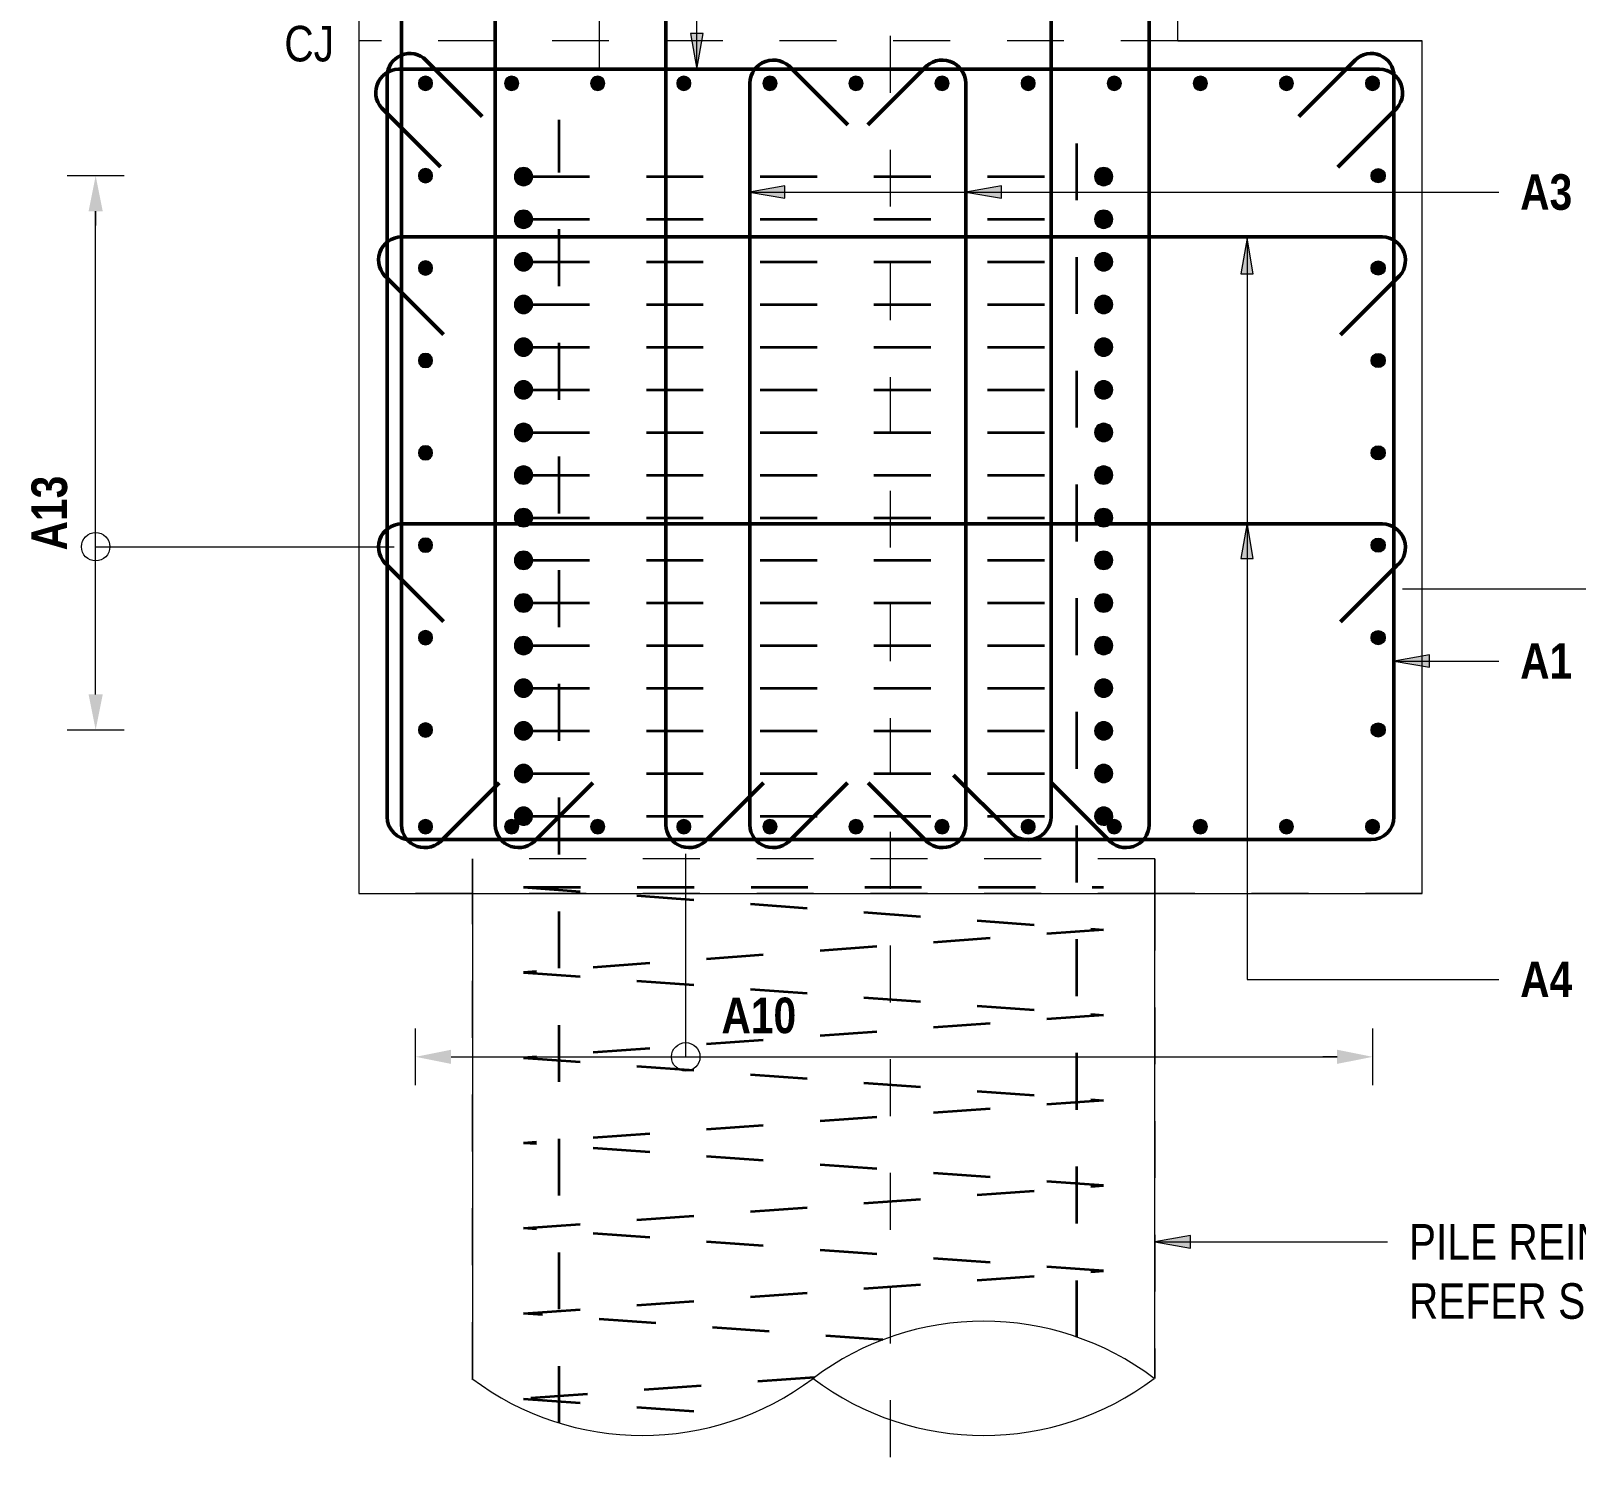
# Model space of a CAD drawing. Header units: metres. Extents: x 504.6 to 518.9, y 1.4 to 22.2.
# Drawn here: x 505.032 to 507.748, y 17.136 to 19.645 of the extents above; entities that cross this region are included whole.
import ezdxf

# ---------------------------------------------------------------- set-up
doc = ezdxf.new("R2010")
doc.units = ezdxf.units.M
doc.linetypes.add('JacobsDash', pattern=[0.0045, 0.003, -0.0015])
doc.linetypes.add('JacobsGridLine', pattern=[0.0145, 0.01, -0.001, 0.0025, -0.001])
for name, color, linetype, lineweight in [('A-ANNO-NOTE', 7, 'Continuous', 9), ('A-DETL', 7, 'Continuous', 13), ('A-DETL-GENF', 7, 'Continuous', 9), ('G-ANNO-TEXT', 7, 'Continuous', 9), ('S-BEAM', 7, 'Continuous', 50), ('S-BEAM-HDLN', 7, 'JacobsDash', 18), ('S-FNDN', 7, 'Continuous', 50), ('S-FNDN-HDLN', 7, 'JacobsDash', 18), ('S-GRID', 7, 'Continuous', 9)]:
    doc.layers.add(name, color=color, linetype=linetype, lineweight=lineweight)
doc.styles.add('Arial Narrow', font='ARIALN.TTF', dxfattribs={"height": 0.0625})
doc.styles.add('Arial Narrow_B', font='ARIALNB.TTF', dxfattribs={"height": 0.0625})

# ---------------------------------------------------------------- blocks, each defined once
blk = doc.blocks.new('01_SFO_FRP_Pile_CastInPlace_CS_BR08 - CAST-IN-PLACE PILE - 1200-8660884-DRG-2873073 - SECTION 1')
at = {"layer": 'A-DETL', "linetype": 'JacobsDash'}
blk.add_line((507.0077, 18.1883), (505.8077, 18.1883), dxfattribs=at)
at = {"layer": 'S-FNDN', "lineweight": 13}
for p, q in [((505.8077, 18.1883), (505.8077, 17.2734)), ((507.0077, 17.2742), (507.0077, 18.1883))]:
    blk.add_line(p, q, dxfattribs=at)
at = {"layer": 'S-FNDN-HDLN', "lineweight": 13}
for p, q in [((505.8078, 18.127), (505.8078, 18.1883)), ((507.0077, 18.1883), (507.0077, 18.127)), ((505.8078, 17.2734), (505.8078, 18.1269)), ((507.0077, 18.1269), (507.0077, 17.2742))]:
    blk.add_line(p, q, dxfattribs=at)
blk = doc.blocks.new('S_Det_Reinf_Bar Section_2D Grey - N32-6361576-DRG-2873073 - SECTION 1')
at = {"layer": 'A-DETL-GENF', "true_color": 0x808080}
blk.add_hatch(color=8, dxfattribs=at).paths.add_polyline_path([(505.8977, 18.2473), (505.9019, 18.2478), (505.9057, 18.2494), (505.9091, 18.252), (505.9116, 18.2553), (505.9132, 18.2592), (505.9137, 18.2633), (505.9132, 18.2674), (505.9116, 18.2713), (505.9091, 18.2746), (505.9057, 18.2772), (505.9019, 18.2788), (505.8977, 18.2793), (505.8936, 18.2788), (505.8897, 18.2772), (505.8864, 18.2746), (505.8839, 18.2713), (505.8823, 18.2674), (505.8817, 18.2633), (505.8823, 18.2592), (505.8844, 18.2547), (505.8858, 18.2534), (505.8876, 18.2511), (505.8897, 18.2494), (505.8936, 18.2478), (505.8966, 18.2475)])
at = {"layer": 'A-DETL-GENF', "color": 8, "lineweight": 18, "true_color": 0x808080}
for start, end in [(0, 180), (180, 212.9446), (230.364, 0)]:
    blk.add_arc((505.8977, 18.2633), 0.016, start, end, dxfattribs=at)
blk = doc.blocks.new('S_Det_Reinf_Bar Section_2D Grey - N32-6361679-DRG-2873073 - SECTION 1')
at = {"layer": 'A-DETL-GENF', "true_color": 0x808080}
blk.add_hatch(color=8, dxfattribs=at).paths.add_polyline_path([(506.9177, 18.2473), (506.9219, 18.2478), (506.9246, 18.249), (506.9255, 18.2511), (506.9275, 18.2537), (506.9307, 18.2559), (506.9321, 18.2565), (506.9332, 18.2592), (506.9337, 18.2633), (506.9332, 18.2674), (506.9316, 18.2713), (506.9291, 18.2746), (506.9257, 18.2772), (506.9219, 18.2788), (506.9168, 18.2792), (506.9136, 18.2788), (506.9097, 18.2772), (506.9064, 18.2746), (506.9039, 18.2713), (506.9023, 18.2674), (506.9017, 18.2633), (506.9023, 18.2592), (506.9039, 18.2553), (506.9064, 18.252), (506.9097, 18.2494), (506.9136, 18.2478), (506.9168, 18.2474)])
at = {"layer": 'A-DETL-GENF', "color": 8, "lineweight": 18, "true_color": 0x808080}
for start, end in [(0, 180), (180, 295.6684), (334.7412, 0)]:
    blk.add_arc((506.9177, 18.2633), 0.016, start, end, dxfattribs=at)
blk = doc.blocks.new('S_Det_Reinf_Bar Section_2D Grey - N32-V1-DRG-2873073 - SECTION 1')
at = {"layer": 'A-DETL-GENF', "true_color": 0x808080}
blk.add_hatch(color=8, dxfattribs=at).paths.add_polyline_path([(505.8977, 18.3223), (505.9019, 18.3228), (505.9057, 18.3244), (505.9091, 18.327), (505.9116, 18.3303), (505.9132, 18.3342), (505.9137, 18.3383), (505.9132, 18.3424), (505.9116, 18.3463), (505.9091, 18.3496), (505.9057, 18.3522), (505.9019, 18.3538), (505.8977, 18.3543), (505.8936, 18.3538), (505.8897, 18.3522), (505.8864, 18.3496), (505.8839, 18.3463), (505.8823, 18.3424), (505.8817, 18.3383), (505.8823, 18.3342), (505.8839, 18.3303), (505.8864, 18.327), (505.8897, 18.3244), (505.8936, 18.3228), (505.8966, 18.3225)])
at = {"layer": 'A-DETL-GENF', "color": 8, "lineweight": 18, "true_color": 0x808080}
for start, end in [(0, 180), (180, 0)]:
    blk.add_arc((505.8977, 18.3383), 0.016, start, end, dxfattribs=at)
blk = doc.blocks.new('S_Det_Reinf_Bar Section_2D Grey - N32-V2-DRG-2873073 - SECTION 1')
at = {"layer": 'A-DETL-GENF', "true_color": 0x808080}
blk.add_hatch(color=8, dxfattribs=at).paths.add_polyline_path([(506.9177, 18.3223), (506.9219, 18.3228), (506.9257, 18.3244), (506.9291, 18.327), (506.9316, 18.3303), (506.9332, 18.3342), (506.9337, 18.3383), (506.9332, 18.3424), (506.9316, 18.3463), (506.9291, 18.3496), (506.9257, 18.3522), (506.9219, 18.3538), (506.9168, 18.3542), (506.9136, 18.3538), (506.9097, 18.3522), (506.9064, 18.3496), (506.9039, 18.3463), (506.9023, 18.3424), (506.9017, 18.3383), (506.9023, 18.3342), (506.9039, 18.3303), (506.9064, 18.327), (506.9097, 18.3244), (506.9136, 18.3228), (506.9168, 18.3224)])
at = {"layer": 'A-DETL-GENF', "color": 8, "lineweight": 18, "true_color": 0x808080}
for start, end in [(0, 180), (180, 0)]:
    blk.add_arc((506.9177, 18.3383), 0.016, start, end, dxfattribs=at)
blk = doc.blocks.new('CS_DET_Pile-Column_BreakLine - CS_Tubular BreakLine-6078901-DRG-2873073 - SECTION 1')
at = {"layer": 'A-DETL-GENF', "lineweight": 18}
for centre, start, end in [((506.7067, 16.8767), 52.9573, 127.0427), ((506.1067, 17.6717), 232.9573, 307.0427), ((506.7067, 17.6717), 232.9573, 307.0427)]:
    blk.add_arc(centre, 0.498, start, end, dxfattribs=at)
blk = doc.blocks.new('Reinforcement-U Bar with135 hook - _L_ Bar-6677964-DRG-2873073 - SECTION 1')
at = {"layer": 'A-DETL-GENF', "lineweight": 50}
for p, q in [((505.7262, 19.5931), (505.8252, 19.4941)), ((507.3599, 19.5931), (507.2609, 19.4941)), ((505.6579, 18.262), (505.6579, 19.5649)), ((507.4282, 18.262), (507.4282, 19.5649)), ((507.3882, 18.222), (505.6979, 18.222))]:
    blk.add_line(p, q, dxfattribs=at)
for centre, start, end in [((505.6979, 19.5649), 45, 180), ((507.3882, 19.5649), 0, 135), ((505.6979, 18.262), 180, 270), ((507.3882, 18.262), 270, 0)]:
    blk.add_arc(centre, 0.04, start, end, dxfattribs=at)
blk = doc.blocks.new('Reinforcement-TIE BAR 135_ - Lig-6673694-DRG-2873073 - SECTION 1')
at = {"layer": 'A-DETL-GENF', "lineweight": 50}
for p, q in [((507.4029, 19.5774), (505.6779, 19.5774)), ((505.6528, 19.5045), (505.7518, 19.4056)), ((507.4284, 19.5041), (507.3294, 19.4051))]:
    blk.add_line(p, q, dxfattribs=at)
for centre, radius, start, end in [((505.679, 19.5363), 0.0411, 91.4367, 230.5003), ((507.4019, 19.5359), 0.0414, 309.7212, 88.5979)]:
    blk.add_arc(centre, radius, start, end, dxfattribs=at)
blk = doc.blocks.new('Repeating Detail - Reo Dot_Scale 25_Section-1695670-DRG-2873073 - SECTION 1')
at = {"layer": 'A-DETL-GENF'}
for points in [[(505.7254, 19.5399), (505.7287, 19.5403), (505.7317, 19.5415), (505.7343, 19.5435), (505.7362, 19.5461), (505.7375, 19.5491), (505.7379, 19.5524), (505.7375, 19.5556), (505.7362, 19.5586), (505.7343, 19.5612), (505.7317, 19.5632), (505.7287, 19.5644), (505.7254, 19.5649), (505.7222, 19.5644), (505.7192, 19.5632), (505.7166, 19.5612), (505.7146, 19.5586), (505.7133, 19.5556), (505.7129, 19.5524), (505.7133, 19.5491), (505.7146, 19.5461), (505.7166, 19.5435), (505.7192, 19.5415), (505.7222, 19.5403)], [(505.8768, 19.5399), (505.88, 19.5403), (505.883, 19.5415), (505.8856, 19.5435), (505.8876, 19.5461), (505.8889, 19.5491), (505.8893, 19.5524), (505.8889, 19.5556), (505.8876, 19.5586), (505.8856, 19.5612), (505.883, 19.5632), (505.88, 19.5644), (505.8768, 19.5649), (505.8735, 19.5644), (505.8705, 19.5632), (505.8679, 19.5612), (505.866, 19.5586), (505.8647, 19.5556), (505.8643, 19.5524), (505.8647, 19.5491), (505.866, 19.5461), (505.8679, 19.5435), (505.8705, 19.5415), (505.8735, 19.5403)], [(506.0281, 19.5399), (506.0314, 19.5403), (506.0344, 19.5415), (506.037, 19.5435), (506.039, 19.5461), (506.0402, 19.5491), (506.0406, 19.5524), (506.0402, 19.5556), (506.039, 19.5586), (506.037, 19.5612), (506.0344, 19.5632), (506.0314, 19.5644), (506.0281, 19.5649), (506.0249, 19.5644), (506.0219, 19.5632), (506.0193, 19.5612), (506.0173, 19.5586), (506.0161, 19.5556), (506.0156, 19.5524), (506.0161, 19.5491), (506.0173, 19.5461), (506.0193, 19.5435), (506.0219, 19.5415), (506.0249, 19.5403)], [(506.1795, 19.5399), (506.1827, 19.5403), (506.1858, 19.5415), (506.1884, 19.5435), (506.1903, 19.5461), (506.1916, 19.5491), (506.192, 19.5524), (506.1916, 19.5556), (506.1903, 19.5586), (506.1884, 19.5612), (506.1858, 19.5632), (506.1827, 19.5644), (506.1795, 19.5649), (506.1763, 19.5644), (506.1733, 19.5632), (506.1707, 19.5612), (506.1687, 19.5586), (506.1674, 19.5556), (506.167, 19.5524), (506.1674, 19.5491), (506.1687, 19.5461), (506.1707, 19.5435), (506.1733, 19.5415), (506.1763, 19.5403)], [(506.3309, 19.5399), (506.3341, 19.5403), (506.3371, 19.5415), (506.3397, 19.5435), (506.3417, 19.5461), (506.3429, 19.5491), (506.3434, 19.5524), (506.3429, 19.5556), (506.3417, 19.5586), (506.3397, 19.5612), (506.3371, 19.5632), (506.3341, 19.5644), (506.3309, 19.5649), (506.3276, 19.5644), (506.3246, 19.5632), (506.322, 19.5612), (506.3201, 19.5586), (506.3188, 19.5556), (506.3184, 19.5524), (506.3188, 19.5491), (506.3201, 19.5461), (506.322, 19.5435), (506.3246, 19.5415), (506.3276, 19.5403)], [(506.4822, 19.5399), (506.4855, 19.5403), (506.4885, 19.5415), (506.4911, 19.5435), (506.4931, 19.5461), (506.4943, 19.5491), (506.4947, 19.5524), (506.4943, 19.5556), (506.4931, 19.5586), (506.4911, 19.5612), (506.4885, 19.5632), (506.4855, 19.5644), (506.4822, 19.5649), (506.479, 19.5644), (506.476, 19.5632), (506.4734, 19.5612), (506.4714, 19.5586), (506.4702, 19.5556), (506.4697, 19.5524), (506.4702, 19.5491), (506.4714, 19.5461), (506.4734, 19.5435), (506.476, 19.5415), (506.479, 19.5403)], [(506.6336, 19.5399), (506.6368, 19.5403), (506.6399, 19.5415), (506.6424, 19.5435), (506.6444, 19.5461), (506.6457, 19.5491), (506.6461, 19.5524), (506.6457, 19.5556), (506.6444, 19.5586), (506.6424, 19.5612), (506.6399, 19.5632), (506.6368, 19.5644), (506.6336, 19.5649), (506.6304, 19.5644), (506.6274, 19.5632), (506.6248, 19.5612), (506.6228, 19.5586), (506.6215, 19.5556), (506.6211, 19.5524), (506.6215, 19.5491), (506.6228, 19.5461), (506.6248, 19.5435), (506.6274, 19.5415), (506.6304, 19.5403)], [(506.785, 19.5399), (506.7882, 19.5403), (506.7912, 19.5415), (506.7938, 19.5435), (506.7958, 19.5461), (506.797, 19.5491), (506.7975, 19.5524), (506.797, 19.5556), (506.7958, 19.5586), (506.7938, 19.5612), (506.7912, 19.5632), (506.7882, 19.5644), (506.785, 19.5649), (506.7817, 19.5644), (506.7787, 19.5632), (506.7761, 19.5612), (506.7741, 19.5586), (506.7729, 19.5556), (506.7725, 19.5524), (506.7729, 19.5491), (506.7741, 19.5461), (506.7761, 19.5435), (506.7787, 19.5415), (506.7817, 19.5403)], [(506.9363, 19.5399), (506.9396, 19.5403), (506.9426, 19.5415), (506.9452, 19.5435), (506.9472, 19.5461), (506.9484, 19.5491), (506.9488, 19.5524), (506.9484, 19.5556), (506.9472, 19.5586), (506.9452, 19.5612), (506.9426, 19.5632), (506.9396, 19.5644), (506.9363, 19.5649), (506.9331, 19.5644), (506.9301, 19.5632), (506.9275, 19.5612), (506.9255, 19.5586), (506.9243, 19.5556), (506.9238, 19.5524), (506.9243, 19.5491), (506.9255, 19.5461), (506.9275, 19.5435), (506.9301, 19.5415), (506.9331, 19.5403)], [(507.0877, 19.5399), (507.0909, 19.5403), (507.0939, 19.5415), (507.0965, 19.5435), (507.0985, 19.5461), (507.0998, 19.5491), (507.1002, 19.5524), (507.0998, 19.5556), (507.0985, 19.5586), (507.0965, 19.5612), (507.0939, 19.5632), (507.0909, 19.5644), (507.0877, 19.5649), (507.0845, 19.5644), (507.0814, 19.5632), (507.0789, 19.5612), (507.0769, 19.5586), (507.0756, 19.5556), (507.0752, 19.5524), (507.0756, 19.5491), (507.0769, 19.5461), (507.0789, 19.5435), (507.0814, 19.5415), (507.0845, 19.5403)], [(507.2391, 19.5399), (507.2423, 19.5403), (507.2453, 19.5415), (507.2479, 19.5435), (507.2499, 19.5461), (507.2511, 19.5491), (507.2516, 19.5524), (507.2511, 19.5556), (507.2499, 19.5586), (507.2479, 19.5612), (507.2453, 19.5632), (507.2423, 19.5644), (507.2391, 19.5649), (507.2358, 19.5644), (507.2328, 19.5632), (507.2302, 19.5612), (507.2282, 19.5586), (507.227, 19.5556), (507.2266, 19.5524), (507.227, 19.5491), (507.2282, 19.5461), (507.2308, 19.5431), (507.2328, 19.5415), (507.2358, 19.5403)], [(507.3904, 19.5399), (507.3937, 19.5403), (507.3967, 19.5415), (507.3993, 19.5435), (507.4012, 19.5461), (507.4025, 19.5491), (507.4029, 19.5524), (507.4025, 19.5556), (507.4012, 19.5586), (507.3993, 19.5612), (507.3967, 19.5632), (507.3937, 19.5644), (507.3904, 19.5649), (507.3872, 19.5644), (507.3842, 19.5632), (507.3816, 19.5612), (507.3796, 19.5586), (507.3783, 19.5556), (507.3779, 19.5524), (507.3783, 19.5491), (507.3796, 19.5461), (507.3816, 19.5435), (507.3842, 19.5415), (507.3877, 19.5402)]]:
    blk.add_hatch(color=256, dxfattribs=at).paths.add_polyline_path(points)
for centre, start, end in [((505.7254, 19.5524), 90, 270), ((505.7254, 19.5524), 270, 90), ((505.8768, 19.5524), 90, 270), ((505.8768, 19.5524), 270, 90), ((506.0281, 19.5524), 90, 270), ((506.0281, 19.5524), 270, 90), ((506.1795, 19.5524), 90, 270), ((506.1795, 19.5524), 270, 90), ((506.3309, 19.5524), 90, 270), ((506.3309, 19.5524), 270, 90), ((506.4822, 19.5524), 90, 270), ((506.4822, 19.5524), 270, 90), ((506.6336, 19.5524), 90, 270), ((506.6336, 19.5524), 270, 90), ((506.785, 19.5524), 90, 270), ((506.785, 19.5524), 270, 90), ((506.9363, 19.5524), 90, 270), ((506.9363, 19.5524), 270, 90), ((507.0877, 19.5524), 90, 270), ((507.0877, 19.5524), 270, 90), ((507.2391, 19.5524), 90, 270), ((507.2391, 19.5524), 270, 90), ((507.3904, 19.5524), 90, 270), ((507.3904, 19.5524), 270, 90)]:
    blk.add_arc(centre, 0.0125, start, end, dxfattribs=at)
blk = doc.blocks.new('Repeating Detail - Reo Dot_Scale 25_Section-V4-DRG-2873073 - SECTION 1')
at = {"layer": 'A-DETL-GENF'}
for points in [[(505.7254, 19.3774), (505.7287, 19.3778), (505.7317, 19.379), (505.7343, 19.381), (505.7362, 19.3836), (505.7375, 19.3866), (505.7379, 19.3899), (505.7375, 19.3931), (505.7362, 19.3961), (505.7343, 19.3987), (505.7317, 19.4007), (505.7287, 19.4019), (505.7254, 19.4024), (505.7222, 19.4019), (505.7192, 19.4007), (505.7166, 19.3987), (505.7146, 19.3961), (505.7133, 19.3931), (505.7129, 19.3899), (505.7133, 19.3866), (505.7146, 19.3836), (505.7166, 19.381), (505.7192, 19.379), (505.7222, 19.3778)], [(505.7254, 19.2149), (505.7287, 19.2153), (505.7317, 19.2165), (505.7343, 19.2185), (505.7362, 19.2211), (505.7375, 19.2241), (505.7379, 19.2274), (505.7375, 19.2306), (505.7362, 19.2336), (505.7343, 19.2362), (505.7317, 19.2382), (505.7287, 19.2394), (505.7254, 19.2399), (505.7222, 19.2394), (505.7192, 19.2382), (505.7166, 19.2362), (505.7146, 19.2336), (505.7133, 19.2306), (505.7129, 19.2274), (505.7133, 19.2241), (505.7146, 19.2211), (505.7166, 19.2185), (505.7192, 19.2165), (505.7222, 19.2153)], [(505.7254, 19.0524), (505.7287, 19.0528), (505.7317, 19.054), (505.7343, 19.056), (505.7362, 19.0586), (505.7375, 19.0616), (505.7379, 19.0649), (505.7375, 19.0681), (505.7362, 19.0711), (505.7343, 19.0737), (505.7317, 19.0757), (505.7287, 19.0769), (505.7254, 19.0774), (505.7222, 19.0769), (505.7192, 19.0757), (505.7166, 19.0737), (505.7146, 19.0711), (505.7133, 19.0681), (505.7129, 19.0649), (505.7133, 19.0616), (505.7146, 19.0586), (505.7166, 19.056), (505.7192, 19.054), (505.7222, 19.0528)], [(505.7254, 18.8899), (505.7287, 18.8903), (505.7317, 18.8915), (505.7343, 18.8935), (505.7362, 18.8961), (505.7375, 18.8991), (505.7379, 18.9024), (505.7375, 18.9056), (505.7362, 18.9086), (505.7343, 18.9112), (505.7317, 18.9132), (505.7287, 18.9144), (505.7254, 18.9149), (505.7222, 18.9144), (505.7192, 18.9132), (505.7166, 18.9112), (505.7146, 18.9086), (505.7133, 18.9056), (505.7129, 18.9024), (505.7133, 18.8991), (505.7146, 18.8961), (505.7166, 18.8935), (505.7192, 18.8915), (505.7222, 18.8903)], [(505.7254, 18.7274), (505.7287, 18.7278), (505.7317, 18.729), (505.7343, 18.731), (505.7362, 18.7336), (505.7375, 18.7366), (505.7379, 18.7399), (505.7375, 18.7431), (505.7362, 18.7461), (505.7343, 18.7487), (505.7317, 18.7507), (505.7287, 18.7519), (505.7254, 18.7524), (505.7222, 18.7519), (505.7192, 18.7507), (505.7166, 18.7487), (505.7146, 18.7461), (505.7133, 18.7431), (505.7129, 18.7399), (505.7133, 18.7366), (505.7146, 18.7336), (505.7166, 18.731), (505.7192, 18.729), (505.7222, 18.7278)], [(505.7254, 18.5649), (505.7287, 18.5653), (505.7317, 18.5665), (505.7343, 18.5685), (505.7362, 18.5711), (505.7375, 18.5741), (505.7379, 18.5774), (505.7375, 18.5806), (505.7362, 18.5836), (505.7343, 18.5862), (505.7317, 18.5882), (505.7287, 18.5894), (505.7254, 18.5899), (505.7222, 18.5894), (505.7192, 18.5882), (505.7166, 18.5862), (505.7146, 18.5836), (505.7133, 18.5806), (505.7129, 18.5774), (505.7133, 18.5741), (505.7146, 18.5711), (505.7166, 18.5685), (505.7192, 18.5665), (505.7222, 18.5653)], [(505.7254, 18.4024), (505.7287, 18.4028), (505.7317, 18.404), (505.7343, 18.406), (505.7362, 18.4086), (505.7375, 18.4116), (505.7379, 18.4149), (505.7375, 18.4181), (505.7362, 18.4211), (505.7343, 18.4237), (505.7317, 18.4257), (505.7287, 18.4269), (505.7254, 18.4274), (505.7222, 18.4269), (505.7192, 18.4257), (505.7166, 18.4237), (505.7146, 18.4211), (505.7133, 18.4181), (505.7129, 18.4149), (505.7133, 18.4116), (505.7146, 18.4086), (505.7166, 18.406), (505.7192, 18.404), (505.7222, 18.4028)]]:
    blk.add_hatch(color=256, dxfattribs=at).paths.add_polyline_path(points)
for centre, start, end in [((505.7254, 19.3899), 0, 180), ((505.7254, 19.3899), 180, 0), ((505.7254, 19.2274), 0, 180), ((505.7254, 19.2274), 180, 0), ((505.7254, 19.0649), 0, 180), ((505.7254, 19.0649), 180, 0), ((505.7254, 18.9024), 0, 180), ((505.7254, 18.9024), 180, 0), ((505.7254, 18.7399), 0, 180), ((505.7254, 18.7399), 180, 0), ((505.7254, 18.5774), 0, 180), ((505.7254, 18.5774), 180, 0), ((505.7254, 18.4149), 0, 180), ((505.7254, 18.4149), 180, 0)]:
    blk.add_arc(centre, 0.0125, start, end, dxfattribs=at)
blk = doc.blocks.new('Reinforcement-TIE BAR 135_ - Lig-6674803-DRG-2873073 - SECTION 1')
at = {"layer": 'A-DETL-GENF', "lineweight": 50}
for p, q in [((506.3687, 19.5784), (506.4677, 19.4794)), ((506.2954, 19.5529), (506.2954, 18.2479)), ((506.3682, 18.2228), (506.4672, 18.3218))]:
    blk.add_line(p, q, dxfattribs=at)
for centre, radius, start, end in [((506.3369, 19.5519), 0.0414, 39.7212, 178.5979), ((506.3365, 18.249), 0.0411, 181.4367, 320.5003)]:
    blk.add_arc(centre, radius, start, end, dxfattribs=at)
blk = doc.blocks.new('Reinforcement-TIE BAR 135_ - Lig-6674867-DRG-2873073 - SECTION 1')
at = {"layer": 'A-DETL-GENF', "lineweight": 50}
for p, q in [((506.6021, 19.5784), (506.5031, 19.4794)), ((506.6754, 19.5529), (506.6754, 18.2479)), ((506.6026, 18.2228), (506.5036, 18.3218))]:
    blk.add_line(p, q, dxfattribs=at)
for centre, radius, start, end in [((506.634, 19.5519), 0.0414, 1.4021, 140.2788), ((506.6343, 18.249), 0.0411, 219.4997, 358.5633)]:
    blk.add_arc(centre, radius, start, end, dxfattribs=at)
blk = doc.blocks.new('Reinforcement-TIE BAR 135_ - Lig-6678212-DRG-2873073 - SECTION 1')
at = {"layer": 'A-DETL-GENF', "lineweight": 50}
for p, q in [((505.7562, 21.6234), (505.8552, 21.5244)), ((505.6829, 21.5979), (505.6829, 18.2479)), ((505.7557, 18.2228), (505.8547, 18.3218))]:
    blk.add_line(p, q, dxfattribs=at)
for centre, radius, start, end in [((505.7244, 21.5969), 0.0414, 39.7212, 178.5979), ((505.724, 18.249), 0.0411, 181.4367, 320.5003)]:
    blk.add_arc(centre, radius, start, end, dxfattribs=at)
blk = doc.blocks.new('Reinforcement-TIE BAR 135_ - Lig-6678485-DRG-2873073 - SECTION 1')
at = {"layer": 'A-DETL-GENF', "lineweight": 50}
for p, q in [((506.9246, 21.6384), (506.8256, 21.5394)), ((506.9979, 21.6129), (506.9979, 18.2479)), ((506.9251, 18.2228), (506.8261, 18.3218))]:
    blk.add_line(p, q, dxfattribs=at)
for centre, radius, start, end in [((506.9565, 21.6119), 0.0414, 1.4021, 140.2788), ((506.9568, 18.249), 0.0411, 219.4997, 358.5633)]:
    blk.add_arc(centre, radius, start, end, dxfattribs=at)
blk = doc.blocks.new('T2DExtentArrowReinf_v1 - Extent-6676103-DRG-2873073 - SECTION 1')
at = {"layer": 'A-DETL-GENF'}
for p, q in [((507.9304, 19.3899), (507.9404, 19.3899)), ((507.9404, 18.4774), (507.9404, 19.3274)), ((507.9404, 18.6624), (507.4429, 18.6624)), ((507.9504, 18.4149), (507.9304, 18.4149))]:
    blk.add_line(p, q, dxfattribs=at)
blk = doc.blocks.new('T2DExtentArrowReinf_v1 - Extent-7548251-DRG-2873073 - SECTION 1')
at = {"layer": 'A-DETL-GENF'}
for p, q in [((505.1554, 19.3899), (505.1454, 19.3899)), ((505.1454, 18.4774), (505.1454, 19.3274)), ((505.1454, 18.7372), (505.6702, 18.7372)), ((505.1354, 18.4149), (505.1554, 18.4149))]:
    blk.add_line(p, q, dxfattribs=at)
blk = doc.blocks.new('T2DExtentArrowReinf_v1 - Extent-6999695-DRG-2873073 - SECTION 1')
at = {"layer": 'A-DETL-GENF'}
for p, q in [((506.1829, 17.8399), (506.1829, 18.197)), ((505.7079, 17.8299), (505.7079, 17.8499)), ((507.3905, 17.8499), (507.3905, 17.8399)), ((505.7704, 17.8399), (507.328, 17.8399))]:
    blk.add_line(p, q, dxfattribs=at)
blk = doc.blocks.new('T2DExtentArrowReinf_v1 - Extent-7549619-DRG-2873073 - SECTION 1')
at = {"layer": 'A-DETL-GENF'}
for p, q in [((505.74, 20.1414), (505.74, 20.1214)), ((505.8025, 20.1314), (507.36, 20.1314)), ((506.0304, 20.1314), (506.0304, 19.5774)), ((507.4225, 20.1214), (507.4225, 20.1314))]:
    blk.add_line(p, q, dxfattribs=at)

msp = doc.modelspace()

# ---------------------------------------------------------------- hatches: boundary and pattern name
at = {"layer": 'A-ANNO-NOTE'}
for points in [[(505.1329, 19.3274), (505.1579, 19.3274), (505.1454, 19.3899)], [(505.1454, 18.4149), (505.1579, 18.4774), (505.1329, 18.4774)], [(505.7704, 17.8274), (505.7704, 17.8524), (505.7079, 17.8399)], [(507.328, 17.8274), (507.3905, 17.8399), (507.328, 17.8524)]]:
    msp.add_hatch(color=256, dxfattribs=at).paths.add_polyline_path(points)
at = {"layer": 'G-ANNO-TEXT'}
for points in [[(506.2026, 19.5774), (506.2136, 19.6399), (506.1915, 19.6399)], [(506.2949, 19.3612), (506.3574, 19.3502), (506.3574, 19.3723)], [(506.6754, 19.3612), (506.7379, 19.3502), (506.7379, 19.3723)], [(507.1698, 19.28), (507.1588, 19.2175), (507.1808, 19.2175)], [(507.1698, 18.7792), (507.1588, 18.7167), (507.1808, 18.7167)], [(507.4283, 18.5362), (507.4908, 18.5252), (507.4908, 18.5473)], [(507.0079, 17.5145), (507.0704, 17.5035), (507.0704, 17.5255)]]:
    msp.add_hatch(color=256, dxfattribs=at).paths.add_polyline_path(points)

# ---------------------------------------------------------------- linework, layer by layer
at = {"layer": 'A-ANNO-NOTE'}
for p, q in [((505.1954, 19.3899), (505.0954, 19.3899)), ((505.1454, 19.3274), (505.1454, 19.3024)), ((505.1454, 18.4774), (505.1454, 18.5024)), ((505.0954, 18.4149), (505.1954, 18.4149)), ((505.7079, 17.7899), (505.7079, 17.8899)), ((507.3905, 17.8899), (507.3905, 17.7899)), ((505.7704, 17.8399), (505.7954, 17.8399)), ((507.328, 17.8399), (507.303, 17.8399))]:
    msp.add_line(p, q, dxfattribs=at)
for centre in [(505.1454, 18.7372), (506.1829, 17.8399)]:
    msp.add_circle(centre, 0.025, dxfattribs=at)
at = {"layer": 'A-DETL', "linetype": 'JacobsDash'}
msp.add_line((507.0479, 19.6272), (505.6079, 19.6272), dxfattribs=at)
at = {"layer": 'A-DETL', "color": 8, "linetype": 'JacobsDash', "lineweight": 35, "true_color": 0x808080}
for p, q in [((505.9604, 17.1958), (505.9604, 19.4883)), ((506.8704, 17.3467), (506.8704, 19.4683)), ((505.9137, 19.3883), (506.9017, 19.3883)), ((505.9137, 19.3133), (506.9017, 19.3133)), ((505.9137, 19.2383), (506.9017, 19.2383)), ((505.9137, 19.1633), (506.9017, 19.1633)), ((505.9137, 19.0883), (506.9017, 19.0883)), ((505.9137, 19.0133), (506.9017, 19.0133)), ((505.9137, 18.9383), (506.9017, 18.9383)), ((505.9137, 18.8633), (506.9017, 18.8633)), ((505.9137, 18.7883), (506.9017, 18.7883)), ((505.9137, 18.7133), (506.9017, 18.7133)), ((505.9137, 18.6383), (506.9017, 18.6383)), ((505.9137, 18.5633), (506.9017, 18.5633)), ((505.9137, 18.4883), (506.9017, 18.4883)), ((505.9137, 18.4133), (506.9017, 18.4133)), ((505.9137, 18.3383), (506.9017, 18.3383)), ((505.9137, 18.2633), (506.9017, 18.2633)), ((505.8977, 18.1383), (506.9177, 18.0633)), ((505.8977, 18.1383), (506.9177, 18.1383)), ((506.9177, 18.0633), (505.8977, 17.9883)), ((505.8977, 17.9883), (506.9177, 17.9133)), ((506.9177, 17.9133), (505.8977, 17.8383)), ((505.8977, 17.8383), (506.9177, 17.7633)), ((506.9177, 17.7633), (505.8977, 17.6883)), ((506.9177, 17.6133), (505.8977, 17.6883)), ((505.8977, 17.5383), (506.9177, 17.6133)), ((506.9177, 17.4633), (505.8977, 17.5383)), ((505.8977, 17.3883), (506.9177, 17.4633)), ((506.5292, 17.3419), (505.8977, 17.3883)), ((506.4092, 17.2759), (505.8977, 17.2383)), ((505.8977, 17.2383), (506.2911, 17.2094))]:
    msp.add_line(p, q, dxfattribs=at)
at = {"layer": 'G-ANNO-TEXT'}
for p, q in [((506.2026, 19.5774), (506.2026, 19.7801)), ((506.2136, 19.6399), (506.1915, 19.6399)), ((506.1915, 19.6399), (506.2026, 19.5774)), ((506.2026, 19.5774), (506.2136, 19.6399)), ((506.3574, 19.3723), (506.2949, 19.3612)), ((506.3574, 19.3502), (506.3574, 19.3723)), ((506.7379, 19.3723), (506.6754, 19.3612)), ((506.7379, 19.3502), (506.7379, 19.3723)), ((506.2949, 19.3612), (506.3574, 19.3502)), ((506.2949, 19.3612), (507.6126, 19.3612)), ((506.6754, 19.3612), (506.7379, 19.3502)), ((506.6754, 19.3612), (507.6126, 19.3612)), ((507.1698, 19.28), (507.1588, 19.2175)), ((507.1808, 19.2175), (507.1698, 19.28)), ((507.1698, 19.28), (507.1698, 17.9762)), ((507.1588, 19.2175), (507.1808, 19.2175)), ((507.1698, 18.7792), (507.1588, 18.7167)), ((507.1808, 18.7167), (507.1698, 18.7792)), ((507.1698, 18.7792), (507.1698, 17.9762)), ((507.1588, 18.7167), (507.1808, 18.7167)), ((507.4908, 18.5473), (507.4283, 18.5362)), ((507.4283, 18.5362), (507.4908, 18.5252)), ((507.4283, 18.5362), (507.6126, 18.5362)), ((507.4908, 18.5252), (507.4908, 18.5473)), ((507.1698, 17.9762), (507.6126, 17.9762)), ((507.1698, 17.9762), (507.6126, 17.9762)), ((507.0704, 17.5255), (507.0079, 17.5145)), ((507.0704, 17.5035), (507.0704, 17.5255)), ((507.0079, 17.5145), (507.0704, 17.5035)), ((507.0079, 17.5145), (507.4168, 17.5145))]:
    msp.add_line(p, q, dxfattribs=at)
at = {"layer": 'S-BEAM', "lineweight": 13}
for p, q in [((505.6079, 21.5175), (505.6079, 18.127)), ((507.0479, 19.6272), (507.0479, 21.5175)), ((507.0479, 19.6274), (507.4779, 19.6274)), ((507.4779, 19.6272), (507.0479, 19.6272)), ((507.4779, 19.6274), (507.4779, 19.6272)), ((507.4779, 18.127), (507.4779, 19.6272)), ((505.6079, 18.127), (507.4779, 18.127))]:
    msp.add_line(p, q, dxfattribs=at)
at = {"layer": 'S-BEAM-HDLN', "color": 8, "lineweight": 13, "true_color": 0x808080}
for p, q in [((505.8077, 18.1271), (505.6079, 18.1271)), ((507.0077, 18.1271), (505.8078, 18.1271)), ((507.4779, 18.1271), (507.0078, 18.1271))]:
    msp.add_line(p, q, dxfattribs=at)
at = {"layer": 'S-GRID', "linetype": 'JacobsGridLine', "lineweight": 18}
msp.add_line((506.5429, 17.1357), (506.5429, 22.0702), dxfattribs=at)

# ---------------------------------------------------------------- block references
at = {"layer": 'A-DETL', "linetype": 'JacobsDash'}
msp.add_blockref('01_SFO_FRP_Pile_CastInPlace_CS_BR08 - CAST-IN-PLACE PILE - 1200-8660884-DRG-2873073 - SECTION 1', (0, 0), dxfattribs=at)
at = {"layer": 'A-DETL-GENF'}
for name, p in [('Reinforcement-TIE BAR 135_ - Lig-6678485-DRG-2873073 - SECTION 1', (-0.1725, 0.0138)), ('Reinforcement-TIE BAR 135_ - Lig-6678485-DRG-2873073 - SECTION 1', (0, 0)), ('Reinforcement-TIE BAR 135_ - Lig-6678212-DRG-2873073 - SECTION 1', (0, 0)), ('Reinforcement-TIE BAR 135_ - Lig-6678212-DRG-2873073 - SECTION 1', (0.165, 0)), ('Reinforcement-TIE BAR 135_ - Lig-6678212-DRG-2873073 - SECTION 1', (0.465, 0)), ('T2DExtentArrowReinf_v1 - Extent-7549619-DRG-2873073 - SECTION 1', (0, 0)), ('Reinforcement-U Bar with135 hook - _L_ Bar-6677964-DRG-2873073 - SECTION 1', (0, 0)), ('Reinforcement-TIE BAR 135_ - Lig-6674803-DRG-2873073 - SECTION 1', (0, 0)), ('Reinforcement-TIE BAR 135_ - Lig-6674867-DRG-2873073 - SECTION 1', (0, 0)), ('Reinforcement-TIE BAR 135_ - Lig-6673694-DRG-2873073 - SECTION 1', (0, 0)), ('Repeating Detail - Reo Dot_Scale 25_Section-1695670-DRG-2873073 - SECTION 1', (0, 0)), ('Repeating Detail - Reo Dot_Scale 25_Section-V4-DRG-2873073 - SECTION 1', (0, 0)), ('T2DExtentArrowReinf_v1 - Extent-7548251-DRG-2873073 - SECTION 1', (0, 0)), ('T2DExtentArrowReinf_v1 - Extent-6676103-DRG-2873073 - SECTION 1', (0, 0)), ('Reinforcement-TIE BAR 135_ - Lig-6673694-DRG-2873073 - SECTION 1', (0.005, -0.295)), ('Reinforcement-TIE BAR 135_ - Lig-6673694-DRG-2873073 - SECTION 1', (0.005, -0.8)), ('Repeating Detail - Reo Dot_Scale 25_Section-1695670-DRG-2873073 - SECTION 1', (0, -1.3075)), ('T2DExtentArrowReinf_v1 - Extent-6999695-DRG-2873073 - SECTION 1', (0, 0)), ('CS_DET_Pile-Column_BreakLine - CS_Tubular BreakLine-6078901-DRG-2873073 - SECTION 1', (0, 0))]:
    msp.add_blockref(name, p, dxfattribs=at)
at = {"layer": 'A-DETL-GENF', "color": 8, "true_color": 0x808080}
for name, p in [('S_Det_Reinf_Bar Section_2D Grey - N32-V1-DRG-2873073 - SECTION 1', (0, 1.05)), ('S_Det_Reinf_Bar Section_2D Grey - N32-V2-DRG-2873073 - SECTION 1', (0, 1.05)), ('S_Det_Reinf_Bar Section_2D Grey - N32-V1-DRG-2873073 - SECTION 1', (0, 0.975)), ('S_Det_Reinf_Bar Section_2D Grey - N32-V2-DRG-2873073 - SECTION 1', (0, 0.975)), ('S_Det_Reinf_Bar Section_2D Grey - N32-V1-DRG-2873073 - SECTION 1', (0, 0.9)), ('S_Det_Reinf_Bar Section_2D Grey - N32-V2-DRG-2873073 - SECTION 1', (0, 0.9)), ('S_Det_Reinf_Bar Section_2D Grey - N32-V1-DRG-2873073 - SECTION 1', (0, 0.825)), ('S_Det_Reinf_Bar Section_2D Grey - N32-V2-DRG-2873073 - SECTION 1', (0, 0.825)), ('S_Det_Reinf_Bar Section_2D Grey - N32-V1-DRG-2873073 - SECTION 1', (0, 0.75)), ('S_Det_Reinf_Bar Section_2D Grey - N32-V2-DRG-2873073 - SECTION 1', (0, 0.75)), ('S_Det_Reinf_Bar Section_2D Grey - N32-V1-DRG-2873073 - SECTION 1', (0, 0.675)), ('S_Det_Reinf_Bar Section_2D Grey - N32-V2-DRG-2873073 - SECTION 1', (0, 0.675)), ('S_Det_Reinf_Bar Section_2D Grey - N32-V1-DRG-2873073 - SECTION 1', (0, 0.6)), ('S_Det_Reinf_Bar Section_2D Grey - N32-V2-DRG-2873073 - SECTION 1', (0, 0.6)), ('S_Det_Reinf_Bar Section_2D Grey - N32-V1-DRG-2873073 - SECTION 1', (0, 0.525)), ('S_Det_Reinf_Bar Section_2D Grey - N32-V2-DRG-2873073 - SECTION 1', (0, 0.525)), ('S_Det_Reinf_Bar Section_2D Grey - N32-V1-DRG-2873073 - SECTION 1', (0, 0.45)), ('S_Det_Reinf_Bar Section_2D Grey - N32-V2-DRG-2873073 - SECTION 1', (0, 0.45)), ('S_Det_Reinf_Bar Section_2D Grey - N32-V1-DRG-2873073 - SECTION 1', (0, 0.375)), ('S_Det_Reinf_Bar Section_2D Grey - N32-V2-DRG-2873073 - SECTION 1', (0, 0.375)), ('S_Det_Reinf_Bar Section_2D Grey - N32-V1-DRG-2873073 - SECTION 1', (0, 0.3)), ('S_Det_Reinf_Bar Section_2D Grey - N32-V2-DRG-2873073 - SECTION 1', (0, 0.3)), ('S_Det_Reinf_Bar Section_2D Grey - N32-V1-DRG-2873073 - SECTION 1', (0, 0.225)), ('S_Det_Reinf_Bar Section_2D Grey - N32-V2-DRG-2873073 - SECTION 1', (0, 0.225)), ('S_Det_Reinf_Bar Section_2D Grey - N32-V1-DRG-2873073 - SECTION 1', (0, 0.15)), ('S_Det_Reinf_Bar Section_2D Grey - N32-V2-DRG-2873073 - SECTION 1', (0, 0.15)), ('S_Det_Reinf_Bar Section_2D Grey - N32-V1-DRG-2873073 - SECTION 1', (0, 0.075)), ('S_Det_Reinf_Bar Section_2D Grey - N32-V2-DRG-2873073 - SECTION 1', (0, 0.075)), ('S_Det_Reinf_Bar Section_2D Grey - N32-V1-DRG-2873073 - SECTION 1', (0, 0)), ('S_Det_Reinf_Bar Section_2D Grey - N32-V2-DRG-2873073 - SECTION 1', (0, 0)), ('S_Det_Reinf_Bar Section_2D Grey - N32-6361576-DRG-2873073 - SECTION 1', (0, 0)), ('S_Det_Reinf_Bar Section_2D Grey - N32-6361679-DRG-2873073 - SECTION 1', (0, 0))]:
    msp.add_blockref(name, p, dxfattribs=at)
at = {"layer": 'A-DETL-GENF', "extrusion": (0, 0, -1)}
msp.add_blockref('Repeating Detail - Reo Dot_Scale 25_Section-V4-DRG-2873073 - SECTION 1', (-1013.1258, 0), dxfattribs=at)

# ---------------------------------------------------------------- texts
at = {"layer": 'G-ANNO-TEXT', "char_height": 0.0625, "attachment_point": 1, "bg_fill": 3, "box_fill_scale": 1, "bg_fill_color": 256, "bg_fill_transparency": 0}
for s, insert, style in [('CJ', (505.4771, 19.6535), 'Arial Narrow'), ('A4', (507.6501, 18.0075), 'Arial Narrow_B'), ('PILE REINFORCEMENT TYP', (507.4543, 17.5457), 'Arial Narrow'), ('REFER SHEET No. 2873045', (507.4543, 17.4416), 'Arial Narrow')]:
    msp.add_mtext(s, dxfattribs=dict(at, insert=insert, style=style))
at = {"layer": 'G-ANNO-TEXT', "insert": (505.0325, 18.7308), "char_height": 0.0625, "attachment_point": 1, "rotation": 90, "style": 'Arial Narrow_B', "bg_fill": 3, "box_fill_scale": 1, "bg_fill_color": 256, "bg_fill_transparency": 0}
msp.add_mtext('A13', dxfattribs=at)

# ---------------------------------------------------------------- next in the draw order: texts
at = {"layer": 'G-ANNO-TEXT', "char_height": 0.0625, "attachment_point": 1, "style": 'Arial Narrow_B', "bg_fill": 3, "box_fill_scale": 1, "bg_fill_color": 256, "bg_fill_transparency": 0}
for s, insert in [('A3', (507.6501, 19.3925)), ('A1', (507.6501, 18.5675))]:
    msp.add_mtext(s, dxfattribs=dict(at, insert=insert))
at = {"layer": 'G-ANNO-TEXT', "insert": (506.2458, 17.944), "char_height": 0.0625, "attachment_point": 1, "style": 'Arial Narrow_B', "bg_fill": 3, "box_fill_scale": 1, "bg_fill_color": 256, "bg_fill_true_color": 13158600, "bg_fill_transparency": 0}
msp.add_mtext('A10', dxfattribs=at)

doc.saveas('drawing.dxf')
